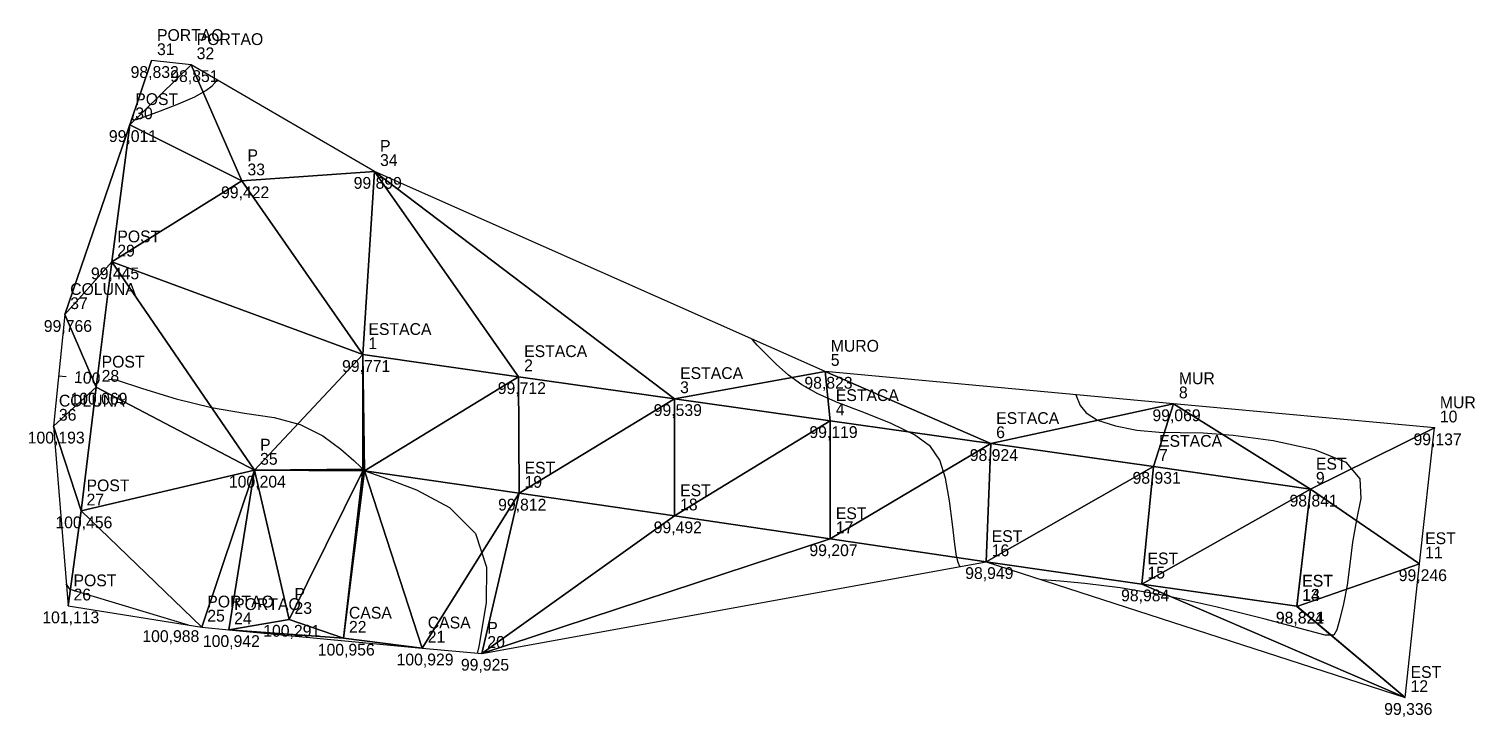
# Model space of a CAD drawing. Header units: metres. Extents: x -999 to 3200, y -1400 to 5056.
# Drawn here: x 957.5 to 1141.6, y 4968.7 to 5056.2 of the extents above; entities that cross this region are included whole.
import ezdxf

# ---------------------------------------------------------------- set-up
doc = ezdxf.new("R2010")
doc.units = ezdxf.units.M
for name, color, linetype, true_color in [('_IRRADIADOS', 7, 'Continuous', 0x000007), ('CurvasTG', 7, 'Continuous', 0x000007), ('MalhaTriTG', 7, 'Continuous', 0x000007)]:
    doc.layers.add(name, color=color, linetype=linetype, true_color=true_color)

# ---------------------------------------------------------------- blocks, each defined once
blk = doc.blocks.new('SIMB_PONTO')
at = {"color": 7}
blk.add_point((0, 0), dxfattribs=at)
for tag in ['desc:', 'pto:']:
    blk.add_attdef(tag, (0, 0), '', height=1, dxfattribs=at)

msp = doc.modelspace()

# ---------------------------------------------------------------- linework, layer by layer
at = {"layer": 'CurvasTG', "color": 54}
for points in [[(971.1, 5046.37), (970.87, 5045.67), (970.74, 5045.22), (970.65, 5044.83), (970.71, 5044.63), (971.16, 5044.7), (972.29, 5045.07), (974.23, 5045.77), (976.53, 5046.66), (978.61, 5047.57), (980, 5048.35), (980.79, 5048.97), (981.19, 5049.4), (981.38, 5049.62), (981.45, 5049.7), (981.46, 5049.72)], [(1075.97, 4987.84), (1075.75, 4988.35), (1075.57, 4989.13), (1075.33, 4990.69), (1075.04, 4993.2), (1074.67, 4996.2), (1074.16, 4999.07), (1073.44, 5001.34), (1072.24, 5003.09), (1070.22, 5004.59), (1067.24, 5006.02), (1063.77, 5007.4), (1060.5, 5008.66), (1057.9, 5009.81), (1055.88, 5010.92), (1054.18, 5012.15), (1052.59, 5013.55), (1051.22, 5014.92), (1050.2, 5015.99), (1049.65, 5016.58), (1049.45, 5016.8), (1049.42, 5016.83)], [(1090.73, 5009.68), (1091.31, 5008.33), (1092.07, 5007.38), (1093.51, 5006.45), (1095.77, 5005.71), (1098.52, 5005.19), (1101.35, 5004.92), (1104, 5004.86), (1106.93, 5004.82), (1110.78, 5004.55), (1115.86, 5003.87), (1121.11, 5002.73), (1125.12, 5001.09), (1126.91, 4998.98), (1127.03, 4996.5), (1126.46, 4993.77), (1125.97, 4990.94), (1125.62, 4988.14), (1125.26, 4985.48), (1124.82, 4983.11), (1124.34, 4981.17), (1123.95, 4979.8), (1123.58, 4979.11), (1122.49, 4979.11), (1119.78, 4979.81), (1114.86, 4981.12), (1108.57, 4982.71), (1102.08, 4984.14), (1096.4, 4985.12), (1091.88, 4985.68), (1088.74, 4985.97), (1087.07, 4986.11), (1086.45, 4986.16), (1086.37, 4986.16)], [(977.81, 4980.39), (962.75, 4984.9), (962.23, 4985.63)]]:
    msp.add_lwpolyline(points, dxfattribs=at)
at = {"layer": 'CurvasTG', "color": 2}
for points in [[(961.25, 5012.09), (962.22, 5012.02)], [(967.61, 5011.66), (968.58, 5011.59), (971.95, 5010.46), (976.21, 5009.15), (980.71, 5008.04), (984.91, 5007.35), (988.69, 5006.78), (992.03, 5005.91), (994.89, 5004.45), (997.19, 5002.76), (998.82, 5001.3), (999.72, 5000.46), (1000.08, 5000.12), (1000.17, 5000.03), (1000.19, 5000.01), (1000.2, 5000), (1000.2, 5000), (1000.31, 4999.96), (1001.07, 4999.7), (1003.13, 4998.97), (1006.81, 4997.57), (1011.01, 4995.32), (1014.32, 4992.03), (1015.71, 4987.74), (1015.67, 4983.28), (1015.1, 4979.67), (1014.73, 4977.68), (1014.59, 4976.95), (1014.57, 4976.84)]]:
    msp.add_lwpolyline(points, dxfattribs=at)
at = {"layer": 'MalhaTriTG', "color": 132}
for points in [[(962.04, 5019.87, 99.77), (970.32, 5044.02, 99.01), (973.09, 5052.17, 98.83)], [(978.14, 5051.65, 98.85), (973.09, 5052.17, 98.83), (970.32, 5044.02, 99.01)], [(978.14, 5051.65, 98.85), (970.32, 5044.02, 99.01), (984.6, 5036.88, 99.42)], [(978.14, 5051.65, 98.85), (984.6, 5036.88, 99.42), (1001.48, 5038.07, 99.9)], [(962.04, 5019.87, 99.77), (968.04, 5026.56, 99.44), (970.32, 5044.02, 99.01)], [(984.6, 5036.88, 99.42), (970.32, 5044.02, 99.01), (968.04, 5026.56, 99.44)], [(984.6, 5036.88, 99.42), (968.04, 5026.56, 99.44), (1000, 5014.78, 99.77)], [(984.6, 5036.88, 99.42), (1000, 5014.78, 99.77), (1001.48, 5038.07, 99.9)], [(1001.48, 5038.07, 99.9), (1000, 5014.78, 99.77), (1019.82, 5011.97, 99.71)], [(1039.67, 5009.18, 99.54), (1058.85, 5012.65, 98.82), (1001.48, 5038.07, 99.9)], [(1039.67, 5009.18, 99.54), (1001.48, 5038.07, 99.9), (1019.82, 5011.97, 99.71)], [(968.04, 5026.56, 99.44), (962.04, 5019.87, 99.77), (966.04, 5010.63, 100.07)], [(966.04, 5010.63, 100.07), (986.21, 5000.08, 100.2), (968.04, 5026.56, 99.44)], [(1000, 5014.78, 99.77), (968.04, 5026.56, 99.44), (986.21, 5000.08, 100.2)], [(960.6, 5005.68, 100.19), (966.04, 5010.63, 100.07), (962.04, 5019.87, 99.77)], [(986.21, 5000.08, 100.2), (1000, 5000.2, 100), (1000, 5014.78, 99.77)], [(1000, 5000.2, 100), (1000.2, 5000, 100), (1000, 5014.78, 99.77)], [(1000, 5014.78, 99.77), (1000.2, 5000, 100), (1019.82, 5011.97, 99.71)], [(1058.85, 5012.65, 98.82), (1039.67, 5009.18, 99.54), (1059.49, 5006.38, 99.12)], [(1059.49, 5006.38, 99.12), (1079.9, 5003.46, 98.92), (1058.85, 5012.65, 98.82)], [(1079.9, 5003.46, 98.92), (1103.16, 5008.52, 99.07), (1058.85, 5012.65, 98.82)], [(960.6, 5005.68, 100.19), (964.12, 4994.9, 100.46), (966.04, 5010.63, 100.07)], [(964.12, 4994.9, 100.46), (986.21, 5000.08, 100.2), (966.04, 5010.63, 100.07)], [(1019.82, 5011.97, 99.71), (1000.2, 5000, 100), (1019.87, 4997.15, 99.81)], [(1039.67, 5009.18, 99.54), (1019.82, 5011.97, 99.71), (1019.87, 4997.15, 99.81)], [(1039.67, 4994.27, 99.49), (1039.67, 5009.18, 99.54), (1019.87, 4997.15, 99.81)], [(1039.67, 4994.27, 99.49), (1059.49, 5006.38, 99.12), (1039.67, 5009.18, 99.54)], [(1100.63, 5000.56, 98.93), (1103.16, 5008.52, 99.07), (1079.9, 5003.46, 98.92)], [(1100.63, 5000.56, 98.93), (1120.6, 4997.66, 98.84), (1103.16, 5008.52, 99.07)], [(1103.16, 5008.52, 99.07), (1120.6, 4997.66, 98.84), (1136.38, 5005.46, 99.14)], [(962.46, 4982.82, 101.11), (964.12, 4994.9, 100.46), (960.6, 5005.68, 100.19)], [(1059.49, 4991.36, 99.21), (1059.49, 5006.38, 99.12), (1039.67, 4994.27, 99.49)], [(1059.49, 5006.38, 99.12), (1059.49, 4991.36, 99.21), (1079.9, 5003.46, 98.92)], [(1120.6, 4997.66, 98.84), (1134.5, 4988.18, 99.25), (1136.38, 5005.46, 99.14)], [(1079.33, 4988.45, 98.95), (1079.9, 5003.46, 98.92), (1059.49, 4991.36, 99.21)], [(1079.33, 4988.45, 98.95), (1100.63, 5000.56, 98.93), (1079.9, 5003.46, 98.92)], [(964.12, 4994.9, 100.46), (979.49, 4980.13, 100.99), (986.21, 5000.08, 100.2)], [(979.49, 4980.13, 100.99), (982.91, 4979.8, 100.94), (986.21, 5000.08, 100.2)], [(982.91, 4979.8, 100.94), (990.59, 4981.11, 100.29), (986.21, 5000.08, 100.2)], [(1000, 5000.2, 100), (986.21, 5000.08, 100.2), (1000, 5000, 100)], [(1000, 5000, 100), (986.21, 5000.08, 100.2), (990.59, 4981.11, 100.29)], [(990.59, 4981.11, 100.29), (997.52, 4978.71, 100.96), (1000, 5000, 100)], [(1000.2, 5000, 100), (1000, 5000, 100), (997.52, 4978.71, 100.96)], [(997.52, 4978.71, 100.96), (1007.55, 4977.46, 100.93), (1000.2, 5000, 100)], [(1000, 5000, 100), (1000.2, 5000, 100), (1000, 5000.2, 100)], [(1019.87, 4997.15, 99.81), (1000.2, 5000, 100), (1007.55, 4977.46, 100.93)], [(1079.33, 4988.45, 98.95), (1099.16, 4985.61, 98.98), (1100.63, 5000.56, 98.93)], [(1099.16, 4985.61, 98.98), (1120.6, 4997.66, 98.84), (1100.63, 5000.56, 98.93)], [(1120.6, 4997.66, 98.84), (1099.16, 4985.61, 98.98), (1118.85, 4982.78, 98.82)], [(1118.87, 4982.77, 98.82), (1120.6, 4997.66, 98.84), (1118.85, 4982.78, 98.82)], [(1134.5, 4988.18, 99.25), (1120.6, 4997.66, 98.84), (1118.87, 4982.77, 98.82)], [(1019.87, 4997.15, 99.81), (1007.55, 4977.46, 100.93), (1015.13, 4976.79, 99.93)], [(1019.87, 4997.15, 99.81), (1015.13, 4976.79, 99.93), (1039.67, 4994.27, 99.49)], [(979.49, 4980.13, 100.99), (964.12, 4994.9, 100.46), (962.46, 4982.82, 101.11)], [(1059.49, 4991.36, 99.21), (1039.67, 4994.27, 99.49), (1015.13, 4976.79, 99.93)], [(1079.33, 4988.45, 98.95), (1059.49, 4991.36, 99.21), (1015.13, 4976.79, 99.93)], [(1132.65, 4971.17, 99.34), (1099.16, 4985.61, 98.98), (1079.33, 4988.45, 98.95)], [(1118.87, 4982.77, 98.82), (1132.65, 4971.17, 99.34), (1134.5, 4988.18, 99.25)], [(1118.85, 4982.78, 98.82), (1099.16, 4985.61, 98.98), (1132.65, 4971.17, 99.34)], [(997.52, 4978.71, 100.96), (990.59, 4981.11, 100.29), (982.91, 4979.8, 100.94)], [(1132.65, 4971.17, 99.34), (1118.87, 4982.77, 98.82), (1118.85, 4982.78, 98.82)], [(982.91, 4979.8, 100.94), (1007.55, 4977.46, 100.93), (997.52, 4978.71, 100.96)]]:
    msp.add_3dface(points, dxfattribs=at)

# ---------------------------------------------------------------- block references
at = {"layer": '_IRRADIADOS', "color": 7}
ref = msp.add_blockref('SIMB_PONTO', (1000, 5014.78), dxfattribs=at)
ref.add_attrib('PONTO', '1', (1000.7, 5015.48, 99.77), dxfattribs={"color": 1, "height": 1.5})
ref.add_attrib('DESC', 'ESTACA', (1000.7, 5017.28, 99.77), dxfattribs={"color": 4, "height": 1.5})
ref.add_attrib('COTA', '99,771', (997.34, 5012.58, 99.77), dxfattribs={"color": 7, "height": 1.5})
ref = msp.add_blockref('SIMB_PONTO', (1136.38, 5005.46), dxfattribs=at)
ref.add_attrib('PONTO', '10', (1137.08, 5006.16, 99.14), dxfattribs={"color": 1, "height": 1.5})
ref.add_attrib('DESC', 'MUR', (1137.08, 5007.96, 99.14), dxfattribs={"color": 4, "height": 1.5})
ref.add_attrib('COTA', '99,137', (1133.72, 5003.26, 99.14), dxfattribs={"color": 7, "height": 1.5})

# ---------------------------------------------------------------- texts
at = {"color": 4}
for s, p in [('PORTAO', (973.79, 5054.67, 98.83)), ('PORTAO', (978.84, 5054.15, 98.85)), ('POST', (971.02, 5046.52, 99.01)), ('P', (1002.18, 5040.57, 99.9)), ('P', (985.3, 5039.38, 99.42)), ('POST', (968.74, 5029.06, 99.44)), ('COLUNA', (962.74, 5022.37, 99.77)), ('ESTACA', (1000.7, 5017.28, 99.77)), ('MURO', (1059.55, 5015.15, 98.82)), ('POST', (966.74, 5013.13, 100.07)), ('ESTACA', (1020.52, 5014.47, 99.71)), ('ESTACA', (1040.37, 5011.68, 99.54)), ('MUR', (1103.86, 5011.02, 99.07)), ('COLUNA', (961.3, 5008.18, 100.19)), ('ESTACA', (1060.19, 5008.88, 99.12)), ('MUR', (1137.08, 5007.96, 99.14)), ('ESTACA', (1080.6, 5005.96, 98.92)), ('P', (986.91, 5002.58, 100.2)), ('ESTACA', (1101.33, 5003.06, 98.93)), ('EST', (1121.3, 5000.16, 98.84)), ('EST', (1020.57, 4999.65, 99.81)), ('POST', (964.82, 4997.4, 100.46)), ('EST', (1040.37, 4996.77, 99.49)), ('EST', (1060.19, 4993.86, 99.21)), ('EST', (1080.03, 4990.95, 98.95)), ('EST', (1135.2, 4990.68, 99.25)), ('EST', (1099.86, 4988.11, 98.98)), ('POST', (963.16, 4985.32, 101.11)), ('EST', (1119.55, 4985.28, 98.82)), ('EST', (1119.57, 4985.27, 98.82)), ('P', (991.29, 4983.61, 100.29)), ('PORTAO', (980.19, 4982.63, 100.99)), ('PORTAO', (983.61, 4982.3, 100.94)), ('CASA', (998.22, 4981.21, 100.96)), ('CASA', (1008.25, 4979.96, 100.93)), ('P', (1015.83, 4979.29, 99.93)), ('EST', (1133.35, 4973.67, 99.34))]:
    msp.add_text(s, height=1.5, dxfattribs=at).set_placement(p)
at = {"color": 1}
for s, p in [('31', (973.79, 5052.87, 98.83)), ('32', (978.84, 5052.35, 98.85)), ('30', (971.02, 5044.72, 99.01)), ('34', (1002.18, 5038.77, 99.9)), ('33', (985.3, 5037.58, 99.42)), ('29', (968.74, 5027.26, 99.44)), ('37', (962.74, 5020.57, 99.77)), ('1', (1000.7, 5015.48, 99.77)), ('2', (1020.52, 5012.67, 99.71)), ('5', (1059.55, 5013.35, 98.82)), ('28', (966.74, 5011.33, 100.07)), ('3', (1040.37, 5009.88, 99.54)), ('8', (1103.86, 5009.22, 99.07)), ('36', (961.3, 5006.38, 100.19)), ('4', (1060.19, 5007.08, 99.12)), ('10', (1137.08, 5006.16, 99.14)), ('6', (1080.6, 5004.16, 98.92)), ('35', (986.91, 5000.78, 100.2)), ('7', (1101.33, 5001.26, 98.93)), ('9', (1121.3, 4998.36, 98.84)), ('19', (1020.57, 4997.85, 99.81)), ('27', (964.82, 4995.6, 100.46)), ('18', (1040.37, 4994.97, 99.49)), ('17', (1060.19, 4992.06, 99.21)), ('16', (1080.03, 4989.15, 98.95)), ('11', (1135.2, 4988.88, 99.25)), ('15', (1099.86, 4986.31, 98.98)), ('26', (963.16, 4983.52, 101.11)), ('13', (1119.55, 4983.48, 98.82)), ('14', (1119.57, 4983.47, 98.82)), ('23', (991.29, 4981.81, 100.29)), ('25', (980.19, 4980.83, 100.99)), ('24', (983.61, 4980.5, 100.94)), ('22', (998.22, 4979.41, 100.96)), ('21', (1008.25, 4978.16, 100.93)), ('20', (1015.83, 4977.49, 99.93)), ('12', (1133.35, 4971.87, 99.34))]:
    msp.add_text(s, height=1.5, dxfattribs=at).set_placement(p)
at = {"color": 7}
for s, p in [('98,832', (970.43, 5049.97, 98.83)), ('98,851', (975.48, 5049.45, 98.85)), ('99,011', (967.66, 5041.82, 99.01)), ('99,899', (998.82, 5035.87, 99.9)), ('99,422', (981.94, 5034.68, 99.42)), ('99,445', (965.38, 5024.36, 99.44)), ('99,766', (959.38, 5017.67, 99.77)), ('99,771', (997.34, 5012.58, 99.77)), ('99,712', (1017.16, 5009.77, 99.71)), ('98,823', (1056.19, 5010.45, 98.82)), ('100,069', (962.77, 5008.43, 100.07)), ('99,539', (1037.01, 5006.98, 99.54)), ('99,069', (1100.49, 5006.32, 99.07)), ('100,193', (957.33, 5003.48, 100.19)), ('99,119', (1056.83, 5004.18, 99.12)), ('99,137', (1133.72, 5003.26, 99.14)), ('98,924', (1077.24, 5001.26, 98.92)), ('98,931', (1097.96, 4998.36, 98.93)), ('100,204', (982.94, 4997.88, 100.2)), ('99,812', (1017.21, 4994.95, 99.81)), ('98,841', (1117.94, 4995.46, 98.84)), ('100,456', (960.85, 4992.7, 100.46)), ('99,492', (1037.01, 4992.07, 99.49)), ('99,207', (1056.83, 4989.16, 99.21)), ('98,949', (1076.66, 4986.25, 98.95)), ('99,246', (1131.84, 4985.98, 99.25)), ('98,984', (1096.5, 4983.41, 98.98)), ('101,113', (959.19, 4980.62, 101.11)), ('98,824', (1116.19, 4980.58, 98.82)), ('98,821', (1116.21, 4980.57, 98.82)), ('100,988', (971.92, 4978.23, 100.99)), ('100,291', (987.31, 4978.91, 100.29)), ('100,942', (979.63, 4977.6, 100.94)), ('100,956', (994.25, 4976.51, 100.96)), ('100,929', (1004.28, 4975.26, 100.93)), ('99,925', (1012.47, 4974.59, 99.93)), ('99,336', (1129.99, 4968.97, 99.34))]:
    msp.add_text(s, height=1.5, dxfattribs=at).set_placement(p)
at = {"layer": 'CurvasTG', "color": 2}
msp.add_text('100', height=1.5, rotation=356.1424, dxfattribs=at).set_placement((963.19, 5011.2, 100))

doc.saveas('drawing.dxf')
